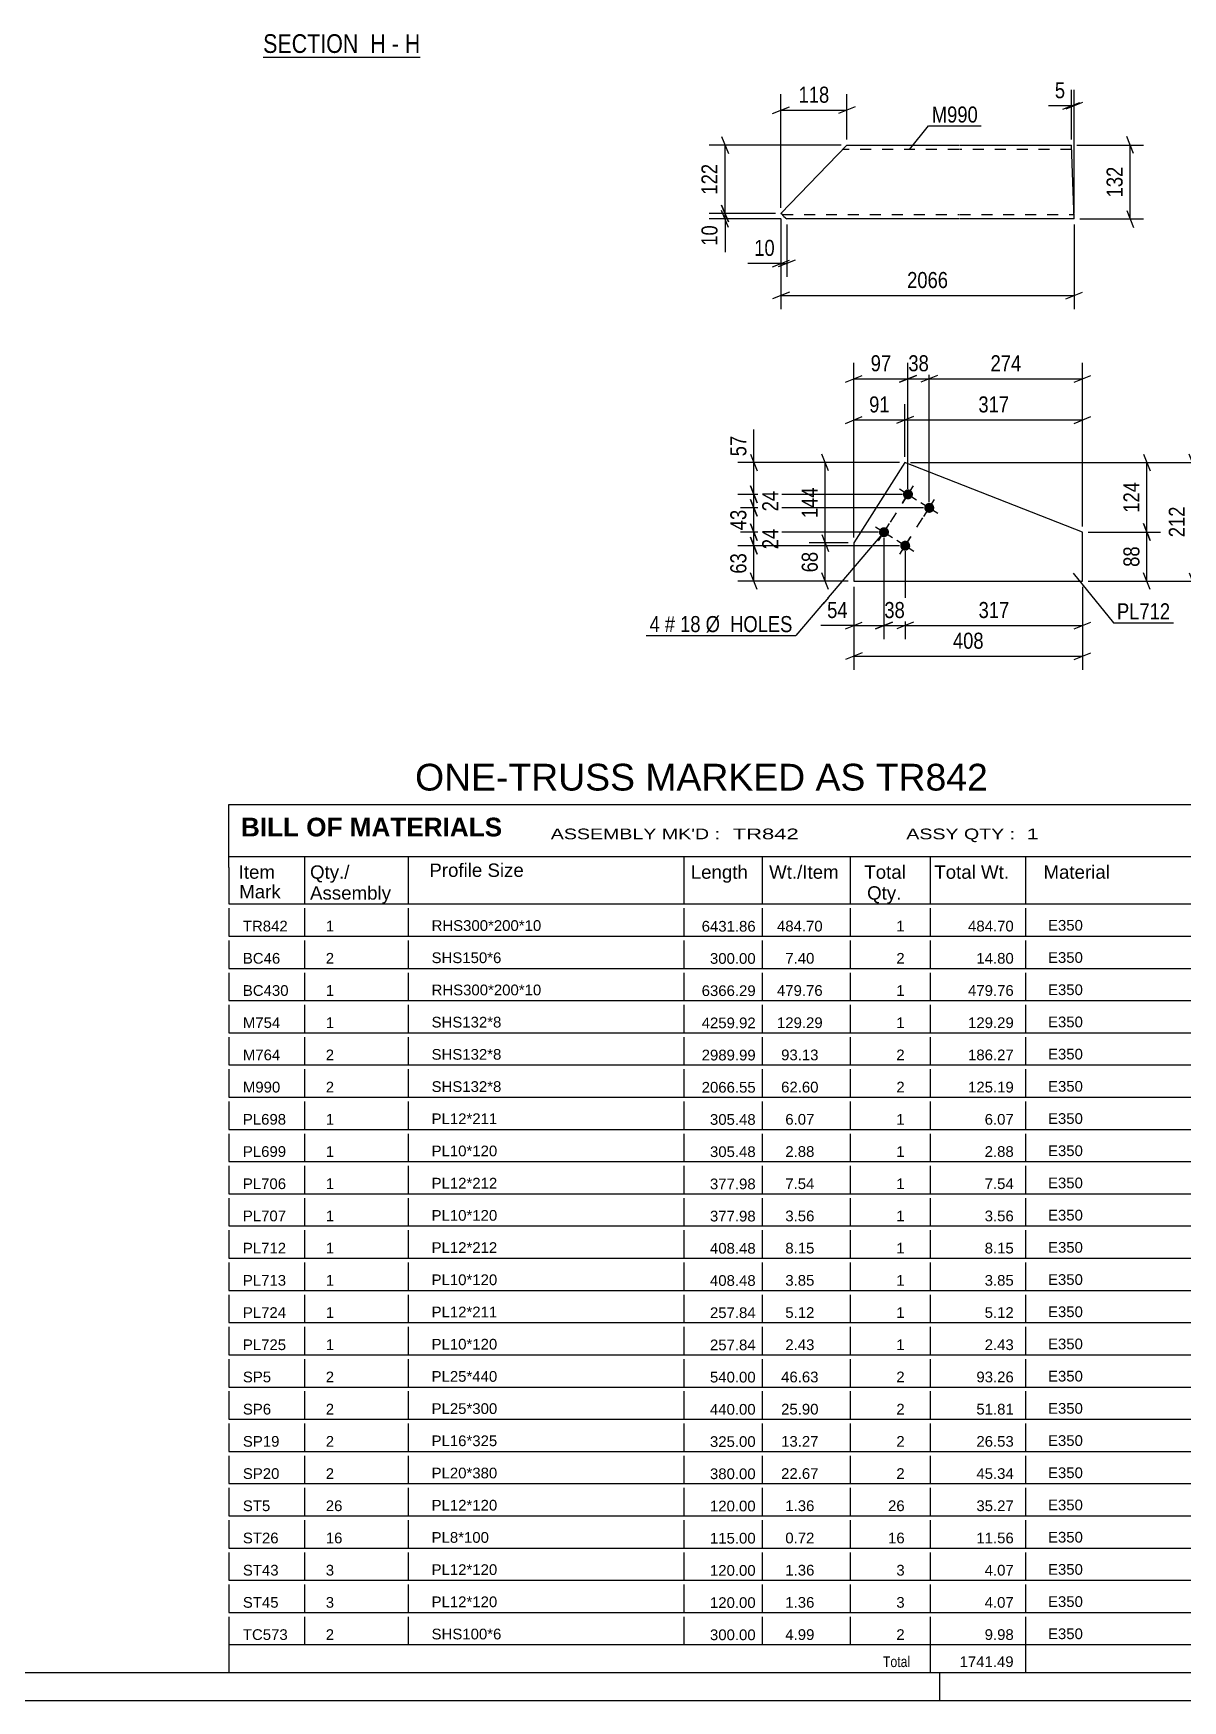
# Model space of a CAD drawing. Header units: millimetres. Extents: x 0 to 841, y 0 to 594.
# Drawn here: x 469.1 to 674.4, y 0 to 297.7 of the extents above; entities that cross this region are included whole.
import ezdxf

# ---------------------------------------------------------------- set-up
doc = ezdxf.new("R2010")
doc.units = ezdxf.units.MM
doc.linetypes.add('DXK_LINE_DOT2', pattern=[3.9198, 1.9599, -1.9599])
doc.styles.add('Arial', font='ARIAL.TTF', dxfattribs={"height": 0.2})
doc.styles.add('Arial Bold', font='ARIALBD.TTF', dxfattribs={"height": 0.2})
doc.styles.add('Arial Narrow', font='ARIALN.TTF', dxfattribs={"height": 0.2})

# ---------------------------------------------------------------- blocks, each defined once
blk = doc.blocks.new('Unknown-761545952-1128 - 13924')
at = {"color": 5, "linetype": 'Continuous'}
for p, q in [((5, 5), (836, 5)), ((631, 0), (631, 5)), ((0, 0), (841, 0))]:
    blk.add_line(p, q, dxfattribs=at)
blk = doc.blocks.new('Unknown-761545952-24466 - 13924')
at = {"color": 7, "linetype": 'Continuous'}
for p, q in [((504, 160), (676, 160)), ((504, 148.75), (504, 160)), ((676, 160), (676, 148.75)), ((504, 150.75), (676, 150.75)), ((517.5, 150.75), (517.5, 142.25)), ((536, 150.75), (536, 142.25)), ((585.28, 150.75), (585.28, 142.25)), ((599.28, 150.75), (599.28, 142.25)), ((615, 150.75), (615, 142.25)), ((629.28, 150.75), (629.28, 142.25)), ((646.28, 150.75), (646.28, 142.25)), ((504, 148.75), (504, 143.75)), ((676, 148.75), (676, 142.25)), ((504, 143.75), (504, 142.25)), ((504, 142.25), (676, 142.25)), ((504, 141.48), (504, 136.5)), ((517.5, 141.48), (517.5, 136.5)), ((536, 141.48), (536, 136.5)), ((585.28, 141.48), (585.28, 136.5)), ((599.28, 141.48), (599.28, 136.5)), ((615, 141.48), (615, 136.5)), ((629.28, 141.48), (629.28, 136.5)), ((646.28, 141.48), (646.28, 136.5)), ((676, 141.48), (676, 136.5)), ((504, 136.5), (676, 136.5)), ((504, 135.73), (504, 130.75)), ((517.5, 135.73), (517.5, 130.75)), ((536, 135.73), (536, 130.75)), ((585.28, 135.73), (585.28, 130.75)), ((599.28, 135.73), (599.28, 130.75)), ((615, 135.73), (615, 130.75)), ((629.28, 135.73), (629.28, 130.75)), ((646.28, 135.73), (646.28, 130.75)), ((676, 135.73), (676, 130.75)), ((504, 130.75), (676, 130.75)), ((504, 129.98), (504, 125)), ((517.5, 129.98), (517.5, 125)), ((536, 129.98), (536, 125)), ((585.28, 129.98), (585.28, 125)), ((599.28, 129.98), (599.28, 125)), ((615, 129.98), (615, 125)), ((629.28, 129.98), (629.28, 125)), ((646.28, 129.98), (646.28, 125)), ((676, 129.98), (676, 125)), ((504, 125), (676, 125)), ((504, 124.23), (504, 119.25)), ((517.5, 124.23), (517.5, 119.25)), ((536, 124.23), (536, 119.25)), ((585.28, 124.23), (585.28, 119.25)), ((599.28, 124.23), (599.28, 119.25)), ((615, 124.23), (615, 119.25)), ((629.28, 124.23), (629.28, 119.25)), ((646.28, 124.23), (646.28, 119.25)), ((676, 124.23), (676, 119.25)), ((504, 119.25), (676, 119.25)), ((504, 118.48), (504, 113.5)), ((517.5, 118.48), (517.5, 113.5)), ((536, 118.48), (536, 113.5)), ((585.28, 118.48), (585.28, 113.5)), ((599.28, 118.48), (599.28, 113.5)), ((615, 118.48), (615, 113.5)), ((629.28, 118.48), (629.28, 113.5)), ((646.28, 118.48), (646.28, 113.5)), ((676, 118.48), (676, 113.5)), ((504, 113.5), (676, 113.5)), ((504, 112.73), (504, 107.75)), ((517.5, 112.73), (517.5, 107.75)), ((536, 112.73), (536, 107.75)), ((585.28, 112.73), (585.28, 107.75)), ((599.28, 112.73), (599.28, 107.75)), ((615, 112.73), (615, 107.75)), ((629.28, 112.73), (629.28, 107.75)), ((646.28, 112.73), (646.28, 107.75)), ((676, 112.73), (676, 107.75)), ((504, 107.75), (676, 107.75)), ((504, 106.98), (504, 102)), ((517.5, 106.98), (517.5, 102)), ((536, 106.98), (536, 102)), ((585.28, 106.98), (585.28, 102)), ((599.28, 106.98), (599.28, 102)), ((615, 106.98), (615, 102)), ((629.28, 106.98), (629.28, 102)), ((646.28, 106.98), (646.28, 102)), ((676, 106.98), (676, 102)), ((504, 102), (676, 102)), ((504, 101.23), (504, 96.25)), ((517.5, 101.23), (517.5, 96.25)), ((536, 101.23), (536, 96.25)), ((585.28, 101.23), (585.28, 96.25)), ((599.28, 101.23), (599.28, 96.25)), ((615, 101.23), (615, 96.25)), ((629.28, 101.23), (629.28, 96.25)), ((646.28, 101.23), (646.28, 96.25)), ((676, 101.23), (676, 96.25)), ((504, 96.25), (676, 96.25)), ((504, 95.48), (504, 90.5)), ((517.5, 95.48), (517.5, 90.5)), ((536, 95.48), (536, 90.5)), ((585.28, 95.48), (585.28, 90.5)), ((599.28, 95.48), (599.28, 90.5)), ((615, 95.48), (615, 90.5)), ((629.28, 95.48), (629.28, 90.5)), ((646.28, 95.48), (646.28, 90.5)), ((676, 95.48), (676, 90.5)), ((504, 90.5), (676, 90.5)), ((504, 89.73), (504, 84.75)), ((517.5, 89.73), (517.5, 84.75)), ((536, 89.73), (536, 84.75)), ((585.28, 89.73), (585.28, 84.75)), ((599.28, 89.73), (599.28, 84.75)), ((615, 89.73), (615, 84.75)), ((629.28, 89.73), (629.28, 84.75)), ((646.28, 89.73), (646.28, 84.75)), ((676, 89.73), (676, 84.75)), ((504, 84.75), (676, 84.75)), ((504, 83.98), (504, 79)), ((517.5, 83.98), (517.5, 79)), ((536, 83.98), (536, 79)), ((585.28, 83.98), (585.28, 79)), ((599.28, 83.98), (599.28, 79)), ((615, 83.98), (615, 79)), ((629.28, 83.98), (629.28, 79)), ((646.28, 83.98), (646.28, 79)), ((676, 83.98), (676, 79)), ((504, 79), (676, 79)), ((504, 78.23), (504, 73.25)), ((517.5, 78.23), (517.5, 73.25)), ((536, 78.23), (536, 73.25)), ((585.28, 78.23), (585.28, 73.25)), ((599.28, 78.23), (599.28, 73.25)), ((615, 78.23), (615, 73.25)), ((629.28, 78.23), (629.28, 73.25)), ((646.28, 78.23), (646.28, 73.25)), ((676, 78.23), (676, 73.25)), ((504, 73.25), (676, 73.25)), ((504, 72.48), (504, 67.5)), ((517.5, 72.48), (517.5, 67.5)), ((536, 72.48), (536, 67.5)), ((585.28, 72.48), (585.28, 67.5)), ((599.28, 72.48), (599.28, 67.5)), ((615, 72.48), (615, 67.5)), ((629.28, 72.48), (629.28, 67.5)), ((646.28, 72.48), (646.28, 67.5)), ((676, 72.48), (676, 67.5)), ((504, 67.5), (676, 67.5)), ((504, 66.73), (504, 61.75)), ((517.5, 66.73), (517.5, 61.75)), ((536, 66.73), (536, 61.75)), ((585.28, 66.73), (585.28, 61.75)), ((599.28, 66.73), (599.28, 61.75)), ((615, 66.73), (615, 61.75)), ((629.28, 66.73), (629.28, 61.75)), ((646.28, 66.73), (646.28, 61.75)), ((676, 66.73), (676, 61.75)), ((504, 61.75), (676, 61.75)), ((504, 60.98), (504, 56)), ((517.5, 60.98), (517.5, 56)), ((536, 60.98), (536, 56)), ((585.28, 60.98), (585.28, 56)), ((599.28, 60.98), (599.28, 56)), ((615, 60.98), (615, 56)), ((629.28, 60.98), (629.28, 56)), ((646.28, 60.98), (646.28, 56)), ((676, 60.98), (676, 56)), ((504, 56), (676, 56)), ((504, 55.23), (504, 50.25)), ((517.5, 55.23), (517.5, 50.25)), ((536, 55.23), (536, 50.25)), ((585.28, 55.23), (585.28, 50.25)), ((599.28, 55.23), (599.28, 50.25)), ((615, 55.23), (615, 50.25)), ((629.28, 55.23), (629.28, 50.25)), ((646.28, 55.23), (646.28, 50.25)), ((676, 55.23), (676, 50.25)), ((504, 50.25), (676, 50.25)), ((504, 49.48), (504, 44.5)), ((517.5, 49.48), (517.5, 44.5)), ((536, 49.48), (536, 44.5)), ((585.28, 49.48), (585.28, 44.5)), ((599.28, 49.48), (599.28, 44.5)), ((615, 49.48), (615, 44.5)), ((629.28, 49.48), (629.28, 44.5)), ((646.28, 49.48), (646.28, 44.5)), ((676, 49.48), (676, 44.5)), ((504, 44.5), (676, 44.5)), ((504, 43.73), (504, 38.75)), ((517.5, 43.73), (517.5, 38.75)), ((536, 43.73), (536, 38.75)), ((585.28, 43.73), (585.28, 38.75)), ((599.28, 43.73), (599.28, 38.75)), ((615, 43.73), (615, 38.75)), ((629.28, 43.73), (629.28, 38.75)), ((646.28, 43.73), (646.28, 38.75)), ((676, 43.73), (676, 38.75)), ((504, 38.75), (676, 38.75)), ((504, 37.98), (504, 33)), ((517.5, 37.98), (517.5, 33)), ((536, 37.98), (536, 33)), ((585.28, 37.98), (585.28, 33)), ((599.28, 37.98), (599.28, 33)), ((615, 37.98), (615, 33)), ((629.28, 37.98), (629.28, 33)), ((646.28, 37.98), (646.28, 33)), ((676, 37.98), (676, 33)), ((504, 33), (676, 33)), ((504, 32.23), (504, 27.25)), ((517.5, 32.23), (517.5, 27.25)), ((536, 32.23), (536, 27.25)), ((585.28, 32.23), (585.28, 27.25)), ((599.28, 32.23), (599.28, 27.25)), ((615, 32.23), (615, 27.25)), ((629.28, 32.23), (629.28, 27.25)), ((646.28, 32.23), (646.28, 27.25)), ((676, 32.23), (676, 27.25)), ((504, 27.25), (676, 27.25)), ((504, 26.48), (504, 21.5)), ((517.5, 26.48), (517.5, 21.5)), ((536, 26.48), (536, 21.5)), ((585.28, 26.48), (585.28, 21.5)), ((599.28, 26.48), (599.28, 21.5)), ((615, 26.48), (615, 21.5)), ((629.28, 26.48), (629.28, 21.5)), ((646.28, 26.48), (646.28, 21.5)), ((676, 26.48), (676, 21.5)), ((504, 21.5), (676, 21.5)), ((504, 20.73), (504, 15.75)), ((517.5, 20.73), (517.5, 15.75)), ((536, 20.73), (536, 15.75)), ((585.28, 20.73), (585.28, 15.75)), ((599.28, 20.73), (599.28, 15.75)), ((615, 20.73), (615, 15.75)), ((629.28, 20.73), (629.28, 15.75)), ((646.28, 20.73), (646.28, 15.75)), ((676, 20.73), (676, 15.75)), ((504, 15.75), (676, 15.75)), ((504, 14.98), (504, 10)), ((517.5, 14.98), (517.5, 10)), ((536, 14.98), (536, 10)), ((585.28, 14.98), (585.28, 10)), ((599.28, 14.98), (599.28, 10)), ((615, 14.98), (615, 10)), ((629.28, 14.98), (629.28, 10)), ((646.28, 14.98), (646.28, 10)), ((676, 14.98), (676, 10)), ((504, 10), (676, 10)), ((504, 10), (676, 10)), ((504, 10), (504, 5)), ((629.28, 10), (629.28, 5)), ((646.28, 10), (646.28, 5)), ((676, 10), (676, 5)), ((504, 5), (676, 5))]:
    blk.add_line(p, q, dxfattribs=at)
at = {"color": 7}
for s, height, style, p in [('BILL OF MATERIALS', 3.3405, 'Arial Bold', (506.15, 154.31)), ('Profile Size', 2.3877, 'Arial', (539.81, 147.08)), ('Mark', 2.388, 'Arial', (505.84, 143.25))]:
    blk.add_text(s, height=height, dxfattribs=dict(at, style=style)).set_placement(p)
at = {"color": 7, "linetype": 'Continuous', "style": 'Arial Narrow'}
for s, height, width, p in [("ASSEMBLY MK'D :", 1.9089, 1.6, (561.5, 153.8)), ('TR842', 1.909, 1.794707, (594, 153.8)), ('ASSY QTY :', 1.909, 1.6, (625, 153.8)), ('1', 1.91, 1.794707, (646.5, 153.8))]:
    blk.add_text(s, height=height, dxfattribs=dict(at, width=width)).set_placement(p)
at = {"color": 7, "linetype": 'Continuous'}
for s, height, style, p in [('Item', 2.388, 'Arial', (505.75, 146.75)), ('Qty./', 2.388, 'Arial', (518.5, 146.75)), ('Length', 2.388, 'Arial', (586.5, 146.75)), ('Wt./Item', 2.388, 'Arial', (600.5, 146.75)), ('Total', 2.388, 'Arial', (617.5, 146.75)), ('Total Wt.', 2.388, 'Arial', (630, 146.75)), ('Material', 2.388, 'Arial', (649.5, 146.75)), ('Assembly', 2.388, 'Arial', (518.5, 143.02)), ('Qty.', 2.388, 'Arial', (618, 143.02)), ('TR842', 1.91, 'Arial', (506.5, 137.34)), ('1', 1.91, 'Arial', (521.31, 137.34)), ('RHS300*200*10', 1.9102, 'Arial', (540.21, 137.44)), ('6431.86', 1.91, 'Arial', (588.45, 137.31)), ('484.70', 1.91, 'Arial', (601.9, 137.34)), ('1', 1.91, 'Arial', (623.22, 137.34)), ('484.70', 1.91, 'Arial', (636.03, 137.34)), ('E350', 1.91, 'Arial', (650.31, 137.48)), ('BC46', 1.91, 'Arial', (506.5, 131.59)), ('2', 1.91, 'Arial', (521.31, 131.59)), ('SHS150*6', 1.91, 'Arial', (540.21, 131.69)), ('300.00', 1.91, 'Arial', (589.93, 131.56)), ('7.40', 1.91, 'Arial', (603.39, 131.59)), ('2', 1.91, 'Arial', (623.22, 131.59)), ('14.80', 1.91, 'Arial', (637.52, 131.59)), ('E350', 1.91, 'Arial', (650.31, 131.73)), ('BC430', 1.91, 'Arial', (506.5, 125.84)), ('1', 1.91, 'Arial', (521.31, 125.84)), ('RHS300*200*10', 1.9102, 'Arial', (540.21, 125.94)), ('6366.29', 1.91, 'Arial', (588.45, 125.81)), ('479.76', 1.91, 'Arial', (601.9, 125.84)), ('1', 1.91, 'Arial', (623.22, 125.84)), ('479.76', 1.91, 'Arial', (636.03, 125.84)), ('E350', 1.91, 'Arial', (650.31, 125.98)), ('SHS132*8', 1.91, 'Arial', (540.21, 120.19)), ('E350', 1.91, 'Arial', (650.31, 120.23)), ('M754', 1.91, 'Arial', (506.5, 120.09)), ('1', 1.91, 'Arial', (521.31, 120.09)), ('4259.92', 1.91, 'Arial', (588.45, 120.06)), ('129.29', 1.91, 'Arial', (601.9, 120.09)), ('1', 1.91, 'Arial', (623.22, 120.09)), ('129.29', 1.91, 'Arial', (636.03, 120.09)), ('M764', 1.91, 'Arial', (506.5, 114.34)), ('2', 1.91, 'Arial', (521.31, 114.34)), ('SHS132*8', 1.91, 'Arial', (540.21, 114.44)), ('2989.99', 1.91, 'Arial', (588.45, 114.31)), ('93.13', 1.91, 'Arial', (602.64, 114.34)), ('2', 1.91, 'Arial', (623.22, 114.34)), ('186.27', 1.91, 'Arial', (636.03, 114.34)), ('E350', 1.91, 'Arial', (650.31, 114.48)), ('M990', 1.91, 'Arial', (506.5, 108.59)), ('2', 1.91, 'Arial', (521.31, 108.59)), ('SHS132*8', 1.91, 'Arial', (540.21, 108.69)), ('2066.55', 1.91, 'Arial', (588.45, 108.56)), ('62.60', 1.91, 'Arial', (602.64, 108.59)), ('2', 1.91, 'Arial', (623.22, 108.59)), ('125.19', 1.91, 'Arial', (636.03, 108.59)), ('E350', 1.91, 'Arial', (650.31, 108.73)), ('PL698', 1.91, 'Arial', (506.5, 102.84)), ('1', 1.91, 'Arial', (521.31, 102.84)), ('PL12*211', 1.91, 'Arial', (540.21, 102.94)), ('305.48', 1.91, 'Arial', (589.93, 102.81)), ('6.07', 1.91, 'Arial', (603.39, 102.84)), ('1', 1.91, 'Arial', (623.22, 102.84)), ('6.07', 1.91, 'Arial', (639, 102.84)), ('E350', 1.91, 'Arial', (650.31, 102.98)), ('PL699', 1.91, 'Arial', (506.5, 97.09)), ('1', 1.91, 'Arial', (521.31, 97.09)), ('PL10*120', 1.91, 'Arial', (540.21, 97.19)), ('305.48', 1.91, 'Arial', (589.93, 97.06)), ('2.88', 1.91, 'Arial', (603.39, 97.09)), ('1', 1.91, 'Arial', (623.22, 97.09)), ('2.88', 1.91, 'Arial', (639, 97.09)), ('E350', 1.91, 'Arial', (650.31, 97.23)), ('PL706', 1.91, 'Arial', (506.5, 91.34)), ('1', 1.91, 'Arial', (521.31, 91.34)), ('PL12*212', 1.91, 'Arial', (540.21, 91.44)), ('377.98', 1.91, 'Arial', (589.93, 91.31)), ('7.54', 1.91, 'Arial', (603.39, 91.34)), ('1', 1.91, 'Arial', (623.22, 91.34)), ('7.54', 1.91, 'Arial', (639, 91.34)), ('E350', 1.91, 'Arial', (650.31, 91.48)), ('PL707', 1.91, 'Arial', (506.5, 85.59)), ('1', 1.91, 'Arial', (521.31, 85.59)), ('PL10*120', 1.91, 'Arial', (540.21, 85.69)), ('377.98', 1.91, 'Arial', (589.93, 85.56)), ('3.56', 1.91, 'Arial', (603.39, 85.59)), ('1', 1.91, 'Arial', (623.22, 85.59)), ('3.56', 1.91, 'Arial', (639, 85.59)), ('E350', 1.91, 'Arial', (650.31, 85.73)), ('PL712', 1.91, 'Arial', (506.5, 79.84)), ('1', 1.91, 'Arial', (521.31, 79.84)), ('PL12*212', 1.91, 'Arial', (540.21, 79.94)), ('408.48', 1.91, 'Arial', (589.93, 79.81)), ('8.15', 1.91, 'Arial', (603.39, 79.84)), ('1', 1.91, 'Arial', (623.22, 79.84)), ('8.15', 1.91, 'Arial', (639, 79.84)), ('E350', 1.91, 'Arial', (650.31, 79.98)), ('PL713', 1.91, 'Arial', (506.5, 74.09)), ('1', 1.91, 'Arial', (521.31, 74.09)), ('PL10*120', 1.91, 'Arial', (540.21, 74.19)), ('408.48', 1.91, 'Arial', (589.93, 74.06)), ('3.85', 1.91, 'Arial', (603.39, 74.09)), ('1', 1.91, 'Arial', (623.22, 74.09)), ('3.85', 1.91, 'Arial', (639, 74.09)), ('E350', 1.91, 'Arial', (650.31, 74.23)), ('PL724', 1.91, 'Arial', (506.5, 68.34)), ('1', 1.91, 'Arial', (521.31, 68.34)), ('PL12*211', 1.91, 'Arial', (540.21, 68.44)), ('257.84', 1.91, 'Arial', (589.93, 68.31)), ('5.12', 1.91, 'Arial', (603.39, 68.34)), ('1', 1.91, 'Arial', (623.22, 68.34)), ('5.12', 1.91, 'Arial', (639, 68.34)), ('E350', 1.91, 'Arial', (650.31, 68.48)), ('PL725', 1.91, 'Arial', (506.5, 62.59)), ('1', 1.91, 'Arial', (521.31, 62.59)), ('PL10*120', 1.91, 'Arial', (540.21, 62.69)), ('257.84', 1.91, 'Arial', (589.93, 62.56)), ('2.43', 1.91, 'Arial', (603.39, 62.59)), ('1', 1.91, 'Arial', (623.22, 62.59)), ('2.43', 1.91, 'Arial', (639, 62.59)), ('E350', 1.91, 'Arial', (650.31, 62.73)), ('SP5', 1.91, 'Arial', (506.5, 56.84)), ('2', 1.91, 'Arial', (521.31, 56.84)), ('PL25*440', 1.91, 'Arial', (540.21, 56.94)), ('540.00', 1.91, 'Arial', (589.93, 56.81)), ('46.63', 1.91, 'Arial', (602.64, 56.84)), ('2', 1.91, 'Arial', (623.22, 56.84)), ('93.26', 1.91, 'Arial', (637.52, 56.84)), ('E350', 1.91, 'Arial', (650.31, 56.98)), ('SP6', 1.91, 'Arial', (506.5, 51.09)), ('2', 1.91, 'Arial', (521.31, 51.09)), ('PL25*300', 1.91, 'Arial', (540.21, 51.19)), ('440.00', 1.91, 'Arial', (589.93, 51.06)), ('25.90', 1.91, 'Arial', (602.64, 51.09)), ('2', 1.91, 'Arial', (623.22, 51.09)), ('51.81', 1.91, 'Arial', (637.52, 51.09)), ('E350', 1.91, 'Arial', (650.31, 51.23)), ('SP19', 1.91, 'Arial', (506.5, 45.34)), ('2', 1.91, 'Arial', (521.31, 45.34)), ('PL16*325', 1.91, 'Arial', (540.21, 45.44)), ('325.00', 1.91, 'Arial', (589.93, 45.3)), ('13.27', 1.91, 'Arial', (602.64, 45.34)), ('2', 1.91, 'Arial', (623.22, 45.34)), ('26.53', 1.91, 'Arial', (637.52, 45.34)), ('E350', 1.91, 'Arial', (650.31, 45.48)), ('SP20', 1.91, 'Arial', (506.5, 39.59)), ('2', 1.91, 'Arial', (521.31, 39.59)), ('PL20*380', 1.91, 'Arial', (540.21, 39.69)), ('380.00', 1.91, 'Arial', (589.93, 39.55)), ('22.67', 1.91, 'Arial', (602.64, 39.59)), ('2', 1.91, 'Arial', (623.22, 39.59)), ('45.34', 1.91, 'Arial', (637.52, 39.59)), ('E350', 1.91, 'Arial', (650.31, 39.73)), ('ST5', 1.91, 'Arial', (506.5, 33.84)), ('26', 1.91, 'Arial', (521.31, 33.84)), ('PL12*120', 1.91, 'Arial', (540.21, 33.94)), ('120.00', 1.91, 'Arial', (589.93, 33.8)), ('1.36', 1.91, 'Arial', (603.39, 33.84)), ('26', 1.91, 'Arial', (621.74, 33.84)), ('35.27', 1.91, 'Arial', (637.52, 33.84)), ('E350', 1.91, 'Arial', (650.31, 33.98)), ('ST26', 1.91, 'Arial', (506.5, 28.09)), ('16', 1.91, 'Arial', (521.31, 28.09)), ('PL8*100', 1.91, 'Arial', (540.21, 28.19)), ('115.00', 1.91, 'Arial', (589.93, 28.05)), ('0.72', 1.91, 'Arial', (603.39, 28.09)), ('16', 1.91, 'Arial', (621.74, 28.09)), ('11.56', 1.91, 'Arial', (637.52, 28.09)), ('E350', 1.91, 'Arial', (650.31, 28.23)), ('ST43', 1.91, 'Arial', (506.5, 22.34)), ('3', 1.91, 'Arial', (521.31, 22.34)), ('PL12*120', 1.91, 'Arial', (540.21, 22.44)), ('120.00', 1.91, 'Arial', (589.93, 22.3)), ('1.36', 1.91, 'Arial', (603.39, 22.34)), ('3', 1.91, 'Arial', (623.22, 22.34)), ('4.07', 1.91, 'Arial', (639, 22.34)), ('E350', 1.91, 'Arial', (650.31, 22.48)), ('ST45', 1.91, 'Arial', (506.5, 16.59)), ('3', 1.91, 'Arial', (521.31, 16.59)), ('PL12*120', 1.91, 'Arial', (540.21, 16.69)), ('120.00', 1.91, 'Arial', (589.93, 16.55)), ('1.36', 1.91, 'Arial', (603.39, 16.59)), ('3', 1.91, 'Arial', (623.22, 16.59)), ('4.07', 1.91, 'Arial', (639, 16.59)), ('E350', 1.91, 'Arial', (650.31, 16.73)), ('TC573', 1.91, 'Arial', (506.5, 10.84)), ('2', 1.91, 'Arial', (521.31, 10.84)), ('SHS100*6', 1.91, 'Arial', (540.21, 10.94)), ('300.00', 1.91, 'Arial', (589.93, 10.8)), ('4.99', 1.91, 'Arial', (603.39, 10.84)), ('2', 1.91, 'Arial', (623.22, 10.84)), ('9.98', 1.91, 'Arial', (639, 10.84)), ('E350', 1.91, 'Arial', (650.31, 10.98)), ('Total', 1.909, 'Arial Narrow', (620.83, 6)), ('1741.49', 1.91, 'Arial', (634.52, 6))]:
    blk.add_text(s, height=height, dxfattribs=dict(at, style=style)).set_placement(p)
blk = doc.blocks.new('Unknown-761545952-24467 - 13924')
at = {"color": 2, "linetype": 'Continuous'}
blk.add_line((530, 160), (647.5, 160), dxfattribs=at)
at = {"color": 7, "style": 'Arial'}
blk.add_text('ONE-TRUSS MARKED AS TR842', height=4.7754, dxfattribs=at).set_placement((537.26, 162.5))
blk = doc.blocks.new('Unknown-761545952-16 - 23323')
at = {"color": 6, "linetype": 'Continuous'}
blk.add_line((510.12, 293.45), (538.19, 293.45), dxfattribs=at)
at = {"color": 0, "linetype": 'Continuous'}
blk.add_wipeout([(528.23, 294.2), (528.23, 297.7), (510.12, 297.7), (510.12, 294.2)], dxfattribs=at)
at = {"color": 7, "linetype": 'Continuous', "style": 'Arial Narrow'}
blk.add_text('SECTION ', height=3.34, dxfattribs=at).set_placement((510.12, 294.2))
at = {"color": 0, "linetype": 'Continuous'}
blk.add_wipeout([(532.05, 294.2), (532.05, 297.7), (529.28, 297.7), (529.28, 294.2)], dxfattribs=at)
blk.add_wipeout([(534.37, 294.2), (534.37, 297.7), (533.1, 297.7), (533.1, 294.2)], dxfattribs=at)
at = {"color": 7, "linetype": 'Continuous', "style": 'Arial Narrow'}
blk.add_text('H', height=3.34, dxfattribs=at).set_placement((529.28, 294.2))
at = {"color": 0, "linetype": 'Continuous'}
blk.add_wipeout([(538.19, 294.2), (538.19, 297.7), (535.42, 297.7), (535.42, 294.2)], dxfattribs=at)
at = {"color": 7, "linetype": 'Continuous', "style": 'Arial Narrow'}
for s, p in [('-', (533.1, 294.2)), ('H', (535.42, 294.2))]:
    blk.add_text(s, height=3.34, dxfattribs=at).set_placement(p)
blk = doc.blocks.new('Part-761545952-13807 - 13806')
at = {"color": 2, "linetype": 'Continuous'}
for p, q in [((602.62, 265.53), (614.39, 277.75)), ((614.39, 277.75), (634.39, 277.75)), ((634.49, 277.75), (654.49, 277.75)), ((654.99, 264.55), (654.49, 277.75)), ((602.62, 265.53), (602.63, 265.54)), ((602.81, 265.35), (602.62, 265.53)), ((602.63, 265.54), (603.15, 265.02)), ((602.81, 265.35), (602.82, 265.35)), ((602.82, 265.35), (602.81, 265.35)), ((603.15, 265.02), (603.64, 264.55)), ((634.39, 264.55), (603.64, 264.55)), ((654.99, 264.55), (634.49, 264.55))]:
    blk.add_line(p, q, dxfattribs=at)
at = {"color": 7, "linetype": 'DXK_LINE_DOT2'}
for p, q in [((634.39, 276.95), (613.62, 276.95)), ((654.52, 276.95), (634.49, 276.95)), ((602.63, 265.54), (602.62, 265.53)), ((602.82, 265.35), (634.39, 265.35)), ((634.49, 265.35), (654.96, 265.35)), ((654.96, 265.35), (654.95, 265.41))]:
    blk.add_line(p, q, dxfattribs=at)
blk = doc.blocks.new('Part-761545952-13938 - 13937')
at = {"color": 2, "linetype": 'Continuous'}
for p, q in [((624.76, 221.06), (615.64, 206.7)), ((656.49, 208.65), (624.76, 221.06)), ((656.49, 199.88), (656.49, 208.65)), ((615.64, 206.7), (615.64, 199.88)), ((615.64, 199.88), (656.49, 199.88))]:
    blk.add_line(p, q, dxfattribs=at)
blk = doc.blocks.new('Bolt-761545952-13939 - 13937')
at = {"linetype": 'Continuous'}
for points in [[(625.78, 216.14, -1), (624.82, 214.62, -1)], [(629.58, 213.73, -1), (628.62, 212.21, -1)], [(621.49, 209.39, -1), (620.53, 207.87, -1)], [(625.29, 206.97, -1), (624.33, 205.45, -1)]]:
    blk.add_hatch(color=1, dxfattribs=at).paths.add_polyline_path(points)
at = {"color": 1, "linetype": 'Continuous'}
for p, q in [((623.78, 216.35), (626.82, 214.41)), ((624.34, 213.86), (626.27, 216.9)), ((628.13, 211.45), (630.06, 214.49)), ((627.58, 213.93), (630.62, 212)), ((619.49, 209.59), (622.53, 207.66)), ((620.05, 207.11), (621.98, 210.15)), ((623.29, 207.18), (626.33, 205.25)), ((623.85, 204.69), (625.78, 207.73))]:
    blk.add_line(p, q, dxfattribs=at)
blk = doc.blocks.new('Line-761545952-15963 - 13937')
at = {"color": 1, "linetype": 'DXK_LINE_DOT2'}
blk.add_line((624.81, 206.21), (629.1, 212.97), dxfattribs=at)
blk = doc.blocks.new('Line-761545952-15970 - 13937')
at = {"color": 1, "linetype": 'DXK_LINE_DOT2'}
blk.add_line((625.3, 215.38), (621.01, 208.63), dxfattribs=at)
blk = doc.blocks.new('StraightDimension-761545952-15369 - 13806')
at = {"color": 7, "linetype": 'Continuous'}
for p, q in [((613.39, 277.75), (589.77, 277.75)), ((592.02, 279.25), (593.22, 276.25)), ((592.62, 265.53), (592.62, 277.75)), ((601.62, 265.53), (589.77, 265.53)), ((593.22, 264.03), (592.02, 267.03))]:
    blk.add_line(p, q, dxfattribs=at)
at = {"color": 0}
blk.add_wipeout([(591.87, 274.98), (587.67, 274.98), (587.67, 268.3), (591.87, 268.3)], dxfattribs=at)
at = {"color": 3, "style": 'Arial Narrow'}
blk.add_text('122', height=2.863, rotation=90.0002, dxfattribs=at).set_placement((591.27, 268.9))
blk = doc.blocks.new('StraightDimension-761545952-14007 - 13806')
at = {"color": 7, "linetype": 'Continuous'}
for p, q in [((602.62, 264.53), (602.62, 254.21)), ((603.64, 263.55), (603.64, 254.21)), ((601.12, 256.01), (604.12, 257.21)), ((605.14, 257.21), (602.14, 256.01)), ((602.62, 256.61), (603.64, 256.61))]:
    blk.add_line(p, q, dxfattribs=at)
at = {"color": 0}
blk.add_wipeout([(602.1, 257.36), (602.1, 261.56), (597.24, 261.56), (597.24, 257.36)], dxfattribs=at)
at = {"color": 7, "linetype": 'Continuous'}
blk.add_line((602.62, 256.61), (596.71, 256.61), dxfattribs=at)
blk.add_line((602.62, 256.61), (596.71, 256.61), dxfattribs=at)
at = {"color": 3, "style": 'Arial Narrow'}
blk.add_text('10', height=2.863, dxfattribs=at).set_placement((597.84, 257.96))
blk = doc.blocks.new('StraightDimension-761545952-13999 - 13806')
at = {"color": 7, "linetype": 'Continuous'}
for p, q in [((654.49, 278.75), (654.49, 287.61)), ((654.99, 265.55), (654.99, 287.61)), ((652.99, 284.16), (655.99, 285.36)), ((656.49, 285.36), (653.49, 284.16)), ((654.49, 284.76), (654.99, 284.76))]:
    blk.add_line(p, q, dxfattribs=at)
at = {"color": 0}
blk.add_wipeout([(653.96, 285.51), (653.96, 289.71), (650.94, 289.71), (650.94, 285.51)], dxfattribs=at)
at = {"color": 7, "linetype": 'Continuous'}
blk.add_line((654.49, 284.76), (650.41, 284.76), dxfattribs=at)
blk.add_line((654.49, 284.76), (650.41, 284.76), dxfattribs=at)
at = {"color": 3, "style": 'Arial Narrow'}
blk.add_text('5', height=2.86, dxfattribs=at).set_placement((651.54, 286.11))
blk = doc.blocks.new('StraightDimension-761545952-14019 - 13806')
at = {"color": 7, "linetype": 'Continuous'}
for p, q in [((655.49, 277.75), (667.39, 277.75)), ((665.59, 276.25), (664.39, 279.25)), ((664.99, 264.55), (664.99, 277.75)), ((664.39, 266.05), (665.59, 263.05)), ((655.99, 264.55), (667.39, 264.55))]:
    blk.add_line(p, q, dxfattribs=at)
at = {"color": 0}
blk.add_wipeout([(664.24, 274.49), (660.04, 274.49), (660.04, 267.81), (664.24, 267.81)], dxfattribs=at)
at = {"color": 3, "style": 'Arial Narrow'}
blk.add_text('132', height=2.863, rotation=90.0002, dxfattribs=at).set_placement((663.64, 268.41))
blk = doc.blocks.new('StraightDimension-761545952-14003 - 13806')
at = {"color": 7, "linetype": 'Continuous'}
for p, q in [((602.62, 266.53), (602.62, 286.81)), ((614.39, 278.75), (614.39, 286.81)), ((601.12, 283.36), (604.12, 284.56)), ((602.62, 283.96), (614.39, 283.96)), ((615.89, 284.56), (612.89, 283.36))]:
    blk.add_line(p, q, dxfattribs=at)
at = {"color": 0}
blk.add_wipeout([(611.85, 284.71), (611.85, 288.91), (605.16, 288.91), (605.16, 284.71)], dxfattribs=at)
at = {"color": 3, "style": 'Arial Narrow'}
blk.add_text('118', height=2.863, dxfattribs=at).set_placement((605.76, 285.31))
blk = doc.blocks.new('StraightDimension-761545952-14025 - 13806')
at = {"color": 7, "linetype": 'Continuous'}
for p, q in [((602.62, 264.53), (602.62, 248.47)), ((654.99, 263.55), (654.99, 248.47)), ((604.12, 251.47), (601.12, 250.27)), ((602.62, 250.87), (654.99, 250.87)), ((653.49, 250.27), (656.49, 251.47))]:
    blk.add_line(p, q, dxfattribs=at)
at = {"color": 0}
blk.add_wipeout([(633.06, 251.62), (633.06, 255.82), (624.55, 255.82), (624.55, 251.62)], dxfattribs=at)
at = {"color": 3, "style": 'Arial Narrow'}
blk.add_text('2066', height=2.863, dxfattribs=at).set_placement((625.15, 252.22))
blk = doc.blocks.new('StraightDimension-761545952-15370 - 13806')
at = {"color": 7, "linetype": 'Continuous'}
for p, q in [((601.62, 265.53), (589.77, 265.53)), ((592.02, 267.03), (593.22, 264.03)), ((593.22, 263.05), (592.02, 266.05)), ((592.62, 264.55), (592.62, 265.53)), ((602.64, 264.55), (589.77, 264.55))]:
    blk.add_line(p, q, dxfattribs=at)
at = {"color": 0}
blk.add_wipeout([(591.87, 264.03), (587.67, 264.03), (587.67, 259.17), (591.87, 259.17)], dxfattribs=at)
at = {"color": 7, "linetype": 'Continuous'}
blk.add_line((592.62, 264.55), (592.62, 258.65), dxfattribs=at)
blk.add_line((592.62, 264.55), (592.62, 258.65), dxfattribs=at)
at = {"color": 3, "style": 'Arial Narrow'}
blk.add_text('10', height=2.863, rotation=90.0002, dxfattribs=at).set_placement((591.27, 259.77))
blk = doc.blocks.new('StraightDimension-761545952-14231 - 13937')
at = {"color": 7, "linetype": 'Continuous'}
for p, q in [((615.64, 198.88), (615.64, 184.07)), ((656.49, 198.88), (656.49, 184.07)), ((617.14, 187.07), (614.14, 185.87)), ((615.64, 186.47), (656.49, 186.47)), ((654.99, 185.87), (657.99, 187.07))]:
    blk.add_line(p, q, dxfattribs=at)
at = {"color": 0}
blk.add_wipeout([(639.41, 187.22), (639.41, 191.42), (632.73, 191.42), (632.73, 187.22)], dxfattribs=at)
at = {"color": 3, "style": 'Arial Narrow'}
blk.add_text('408', height=2.863, dxfattribs=at).set_placement((633.33, 187.82))
blk = doc.blocks.new('StraightDimension-761545952-15407 - 13937')
at = {"color": 7, "linetype": 'Continuous'}
for p, q in [((625.76, 221.06), (678.5, 221.06)), ((676.7, 219.56), (675.5, 222.56)), ((676.1, 199.88), (676.1, 221.06)), ((657.49, 199.88), (678.5, 199.88)), ((675.5, 201.38), (676.7, 198.38))]:
    blk.add_line(p, q, dxfattribs=at)
at = {"color": 0}
blk.add_wipeout([(675.35, 213.81), (671.15, 213.81), (671.15, 207.13), (675.35, 207.13)], dxfattribs=at)
at = {"color": 3, "style": 'Arial Narrow'}
blk.add_text('212', height=2.863, rotation=90.0002, dxfattribs=at).set_placement((674.75, 207.73))
blk = doc.blocks.new('StraightDimension-761545952-15416 - 13937')
at = {"color": 7, "linetype": 'Continuous'}
for p, q in [((626.26, 229.26), (623.26, 228.06)), ((624.76, 222.06), (624.76, 231.51)), ((654.99, 228.06), (657.99, 229.26)), ((656.49, 209.65), (656.49, 231.51)), ((624.76, 228.66), (656.49, 228.66))]:
    blk.add_line(p, q, dxfattribs=at)
at = {"color": 0}
blk.add_wipeout([(643.97, 229.41), (643.97, 233.61), (637.28, 233.61), (637.28, 229.41)], dxfattribs=at)
at = {"color": 3, "style": 'Arial Narrow'}
blk.add_text('317', height=2.863, dxfattribs=at).set_placement((637.88, 230.01))
blk = doc.blocks.new('StraightDimension-761545952-15417 - 13937')
at = {"color": 7, "linetype": 'Continuous'}
for p, q in [((614.14, 228.06), (617.14, 229.26)), ((615.64, 207.7), (615.64, 231.51)), ((626.26, 229.26), (623.26, 228.06)), ((624.76, 222.06), (624.76, 231.51)), ((615.64, 228.66), (624.76, 228.66))]:
    blk.add_line(p, q, dxfattribs=at)
at = {"color": 0}
blk.add_wipeout([(622.63, 229.41), (622.63, 233.61), (617.77, 233.61), (617.77, 229.41)], dxfattribs=at)
at = {"color": 3, "style": 'Arial Narrow'}
blk.add_text('91', height=2.863, dxfattribs=at).set_placement((618.37, 230.01))
blk = doc.blocks.new('StraightDimension-761545952-15441 - 13937')
at = {"color": 7, "linetype": 'Continuous'}
for p, q in [((625.76, 221.06), (670.39, 221.06)), ((667.39, 222.56), (668.59, 219.56)), ((667.99, 208.65), (667.99, 221.06)), ((657.49, 208.65), (670.39, 208.65)), ((668.59, 207.15), (667.39, 210.15))]:
    blk.add_line(p, q, dxfattribs=at)
at = {"color": 0}
blk.add_wipeout([(667.24, 218.2), (663.04, 218.2), (663.04, 211.51), (667.24, 211.51)], dxfattribs=at)
at = {"color": 3, "style": 'Arial Narrow'}
blk.add_text('124', height=2.863, rotation=90.0002, dxfattribs=at).set_placement((666.64, 212.11))
blk = doc.blocks.new('StraightDimension-761545952-15442 - 13937')
at = {"color": 7, "linetype": 'Continuous'}
for p, q in [((657.49, 208.65), (670.39, 208.65)), ((667.39, 210.15), (668.59, 207.15)), ((667.99, 199.88), (667.99, 208.65)), ((657.49, 199.88), (670.39, 199.88)), ((668.59, 198.38), (667.39, 201.38))]:
    blk.add_line(p, q, dxfattribs=at)
at = {"color": 0}
blk.add_wipeout([(667.24, 206.69), (663.04, 206.69), (663.04, 201.84), (667.24, 201.84)], dxfattribs=at)
at = {"color": 3, "style": 'Arial Narrow'}
blk.add_text('88', height=2.863, rotation=90.0002, dxfattribs=at).set_placement((666.64, 202.44))
blk = doc.blocks.new('StraightDimension-761545952-15484 - 13937')
at = {"color": 7, "linetype": 'Continuous'}
for p, q in [((623.76, 221.06), (607.68, 221.06)), ((611.13, 219.56), (609.93, 222.56)), ((610.53, 206.7), (610.53, 221.06)), ((614.64, 206.7), (607.68, 206.7)), ((609.93, 208.2), (611.13, 205.2))]:
    blk.add_line(p, q, dxfattribs=at)
at = {"color": 0}
blk.add_wipeout([(609.78, 217.22), (605.58, 217.22), (605.58, 210.54), (609.78, 210.54)], dxfattribs=at)
at = {"color": 3, "style": 'Arial Narrow'}
blk.add_text('144', height=2.863, rotation=90.0002, dxfattribs=at).set_placement((609.18, 211.14))
blk = doc.blocks.new('StraightDimension-761545952-15485 - 13937')
at = {"color": 7, "linetype": 'Continuous'}
for p, q in [((614.64, 206.7), (607.68, 206.7)), ((609.93, 208.2), (611.13, 205.2)), ((610.53, 199.88), (610.53, 206.7)), ((614.64, 199.88), (607.68, 199.88)), ((611.13, 198.38), (609.93, 201.38))]:
    blk.add_line(p, q, dxfattribs=at)
at = {"color": 0}
blk.add_wipeout([(609.78, 205.72), (605.58, 205.72), (605.58, 200.86), (609.78, 200.86)], dxfattribs=at)
at = {"color": 3, "style": 'Arial Narrow'}
blk.add_text('68', height=2.863, rotation=90.0002, dxfattribs=at).set_placement((609.18, 201.46))
blk = doc.blocks.new('StraightDimension-761545952-15499 - 13937')
at = {"color": 7, "linetype": 'Continuous'}
for p, q in [((624.81, 205.21), (624.81, 189.55)), ((656.49, 198.88), (656.49, 189.55)), ((626.31, 192.55), (623.31, 191.35)), ((624.81, 191.95), (656.49, 191.95)), ((654.99, 191.35), (657.99, 192.55))]:
    blk.add_line(p, q, dxfattribs=at)
at = {"color": 0}
blk.add_wipeout([(643.99, 192.7), (643.99, 196.9), (637.31, 196.9), (637.31, 192.7)], dxfattribs=at)
at = {"color": 3, "style": 'Arial Narrow'}
blk.add_text('317', height=2.863, dxfattribs=at).set_placement((637.91, 193.3))
blk = doc.blocks.new('StraightDimension-761545952-15500 - 13937')
at = {"color": 7, "linetype": 'Continuous'}
for p, q in [((621.01, 207.63), (621.01, 189.55)), ((624.81, 205.21), (624.81, 189.55)), ((619.51, 191.35), (622.51, 192.55)), ((621.01, 191.95), (624.81, 191.95)), ((626.31, 192.55), (623.31, 191.35))]:
    blk.add_line(p, q, dxfattribs=at)
at = {"color": 0}
blk.add_wipeout([(625.34, 192.7), (625.34, 196.9), (620.48, 196.9), (620.48, 192.7)], dxfattribs=at)
at = {"color": 3, "style": 'Arial Narrow'}
blk.add_text('38', height=2.863, dxfattribs=at).set_placement((621.08, 193.3))
blk = doc.blocks.new('StraightDimension-761545952-15501 - 13937')
at = {"color": 7, "linetype": 'Continuous'}
for p, q in [((621.01, 207.63), (621.01, 189.55)), ((615.64, 198.88), (615.64, 189.55)), ((614.14, 191.35), (617.14, 192.55)), ((615.64, 191.95), (621.01, 191.95)), ((622.51, 192.55), (619.51, 191.35))]:
    blk.add_line(p, q, dxfattribs=at)
at = {"color": 0}
blk.add_wipeout([(615.12, 192.7), (615.12, 196.9), (610.26, 196.9), (610.26, 192.7)], dxfattribs=at)
at = {"color": 7, "linetype": 'Continuous'}
blk.add_line((615.64, 191.95), (609.74, 191.95), dxfattribs=at)
blk.add_line((615.64, 191.95), (609.74, 191.95), dxfattribs=at)
at = {"color": 3, "style": 'Arial Narrow'}
blk.add_text('54', height=2.863, dxfattribs=at).set_placement((610.86, 193.3))
blk = doc.blocks.new('StraightDimension-761545952-15602 - 13937')
at = {"color": 7, "linetype": 'Continuous'}
for p, q in [((597.18, 214.47), (598.38, 211.47)), ((628.1, 212.97), (594.93, 212.97)), ((597.78, 208.63), (597.78, 212.97)), ((620.01, 208.63), (594.93, 208.63)), ((598.38, 207.13), (597.18, 210.13))]:
    blk.add_line(p, q, dxfattribs=at)
at = {"color": 0}
blk.add_wipeout([(597.03, 213.23), (592.83, 213.23), (592.83, 208.37), (597.03, 208.37)], dxfattribs=at)
at = {"color": 3, "style": 'Arial Narrow'}
blk.add_text('43', height=2.863, rotation=90.0002, dxfattribs=at).set_placement((596.43, 208.97))
blk = doc.blocks.new('StraightDimension-761545952-15538 - 13937')
at = {"color": 7, "linetype": 'Continuous'}
for p, q in [((629.1, 213.97), (629.1, 238.86)), ((656.49, 209.65), (656.49, 238.86)), ((630.6, 236.61), (627.6, 235.41)), ((629.1, 236.01), (656.49, 236.01)), ((654.99, 235.41), (657.99, 236.61))]:
    blk.add_line(p, q, dxfattribs=at)
at = {"color": 0}
blk.add_wipeout([(646.14, 236.76), (646.14, 240.96), (639.45, 240.96), (639.45, 236.76)], dxfattribs=at)
at = {"color": 3, "style": 'Arial Narrow'}
blk.add_text('274', height=2.863, dxfattribs=at).set_placement((640.05, 237.36))
blk = doc.blocks.new('StraightDimension-761545952-15603 - 13937')
at = {"color": 7, "linetype": 'Continuous'}
for p, q in [((620.01, 208.63), (595.38, 208.63)), ((597.18, 210.13), (598.38, 207.13)), ((597.78, 206.21), (597.78, 208.63)), ((623.81, 206.21), (595.38, 206.21)), ((598.38, 204.71), (597.18, 207.71))]:
    blk.add_line(p, q, dxfattribs=at)
at = {"color": 0}
blk.add_wipeout([(602.73, 209.85), (598.53, 209.85), (598.53, 204.99), (602.73, 204.99)], dxfattribs=at)
at = {"color": 3, "style": 'Arial Narrow'}
blk.add_text('24', height=2.863, rotation=90.0002, dxfattribs=at).set_placement((602.13, 205.59))
blk = doc.blocks.new('StraightDimension-761545952-15539 - 13937')
at = {"color": 7, "linetype": 'Continuous'}
for p, q in [((625.3, 216.38), (625.3, 238.86)), ((629.1, 213.97), (629.1, 238.86)), ((623.8, 235.41), (626.8, 236.61)), ((625.3, 236.01), (629.1, 236.01)), ((630.6, 236.61), (627.6, 235.41))]:
    blk.add_line(p, q, dxfattribs=at)
at = {"color": 0}
blk.add_wipeout([(629.63, 236.76), (629.63, 240.96), (624.77, 240.96), (624.77, 236.76)], dxfattribs=at)
at = {"color": 3, "style": 'Arial Narrow'}
blk.add_text('38', height=2.863, dxfattribs=at).set_placement((625.37, 237.36))
blk = doc.blocks.new('StraightDimension-761545952-15604 - 13937')
at = {"color": 7, "linetype": 'Continuous'}
for p, q in [((623.81, 206.21), (594.93, 206.21)), ((597.18, 207.71), (598.38, 204.71)), ((597.78, 199.88), (597.78, 206.21)), ((614.64, 199.88), (594.93, 199.88)), ((598.38, 198.38), (597.18, 201.38))]:
    blk.add_line(p, q, dxfattribs=at)
at = {"color": 0}
blk.add_wipeout([(597.03, 205.48), (592.83, 205.48), (592.83, 200.62), (597.03, 200.62)], dxfattribs=at)
at = {"color": 3, "style": 'Arial Narrow'}
blk.add_text('63', height=2.863, rotation=90.0002, dxfattribs=at).set_placement((596.43, 201.22))
blk = doc.blocks.new('StraightDimension-761545952-15540 - 13937')
at = {"color": 7, "linetype": 'Continuous'}
for p, q in [((615.64, 207.7), (615.64, 238.86)), ((625.3, 216.38), (625.3, 238.86)), ((614.14, 235.41), (617.14, 236.61)), ((615.64, 236.01), (625.3, 236.01)), ((626.8, 236.61), (623.8, 235.41))]:
    blk.add_line(p, q, dxfattribs=at)
at = {"color": 0}
blk.add_wipeout([(622.9, 236.76), (622.9, 240.96), (618.04, 240.96), (618.04, 236.76)], dxfattribs=at)
at = {"color": 3, "style": 'Arial Narrow'}
blk.add_text('97', height=2.863, dxfattribs=at).set_placement((618.64, 237.36))
blk = doc.blocks.new('StraightDimension-761545952-15600 - 13937')
at = {"color": 7, "linetype": 'Continuous'}
for p, q in [((623.76, 221.06), (594.93, 221.06)), ((597.18, 222.56), (598.38, 219.56)), ((597.78, 215.38), (597.78, 221.06)), ((624.3, 215.38), (594.93, 215.38)), ((598.38, 213.88), (597.18, 216.88))]:
    blk.add_line(p, q, dxfattribs=at)
at = {"color": 0}
blk.add_wipeout([(597.03, 226.44), (592.83, 226.44), (592.83, 221.58), (597.03, 221.58)], dxfattribs=at)
at = {"color": 7, "linetype": 'Continuous'}
blk.add_line((597.78, 221.06), (597.78, 226.96), dxfattribs=at)
blk.add_line((597.78, 221.06), (597.78, 226.96), dxfattribs=at)
at = {"color": 3, "style": 'Arial Narrow'}
blk.add_text('57', height=2.863, rotation=90.0002, dxfattribs=at).set_placement((596.43, 222.18))
blk = doc.blocks.new('StraightDimension-761545952-15601 - 13937')
at = {"color": 7, "linetype": 'Continuous'}
for p, q in [((624.3, 215.38), (595.38, 215.38)), ((597.18, 216.88), (598.38, 213.88)), ((598.38, 211.47), (597.18, 214.47)), ((597.78, 212.97), (597.78, 215.38)), ((628.1, 212.97), (595.38, 212.97))]:
    blk.add_line(p, q, dxfattribs=at)
at = {"color": 0}
blk.add_wipeout([(602.73, 216.6), (598.53, 216.6), (598.53, 211.75), (602.73, 211.75)], dxfattribs=at)
at = {"color": 3, "style": 'Arial Narrow'}
blk.add_text('24', height=2.863, rotation=90.0002, dxfattribs=at).set_placement((602.13, 212.35))
blk = doc.blocks.new('Mark-761545952-14297 - 13806')
at = {"color": 0}
blk.add_wipeout([(637.78, 281.77), (637.78, 284.77), (629.56, 284.77), (629.56, 281.77)], dxfattribs=at)
blk.add_wipeout([(637.78, 281.77), (637.78, 284.77), (629.56, 284.77), (629.56, 281.77)], dxfattribs=at)
at = {"color": 30, "linetype": 'Continuous'}
for p, q in [((625.6, 276.97), (628.96, 281.17)), ((628.96, 281.17), (638.38, 281.17))]:
    blk.add_line(p, q, dxfattribs=at)
at = {"color": 3, "style": 'Arial Narrow'}
blk.add_text('M990', height=2.863, dxfattribs=at).set_placement((629.56, 281.77))
blk = doc.blocks.new('Mark-761545952-14324 - 13937')
at = {"color": 0}
blk.add_wipeout([(672.13, 193.07), (672.13, 196.07), (662.63, 196.07), (662.63, 193.07)], dxfattribs=at)
blk.add_wipeout([(672.13, 193.07), (672.13, 196.07), (662.63, 196.07), (662.63, 193.07)], dxfattribs=at)
at = {"color": 30, "linetype": 'Continuous'}
for p, q in [((654.81, 201.32), (662.03, 192.47)), ((662.03, 192.47), (672.73, 192.47))]:
    blk.add_line(p, q, dxfattribs=at)
at = {"color": 3, "style": 'Arial Narrow'}
blk.add_text('PL712', height=2.863, dxfattribs=at).set_placement((662.63, 193.07))
blk = doc.blocks.new('Mark-761545952-14327 - 13937')
at = {"color": 0}
blk.add_wipeout([(580.97, 190.79), (580.97, 193.79), (579.15, 193.79), (579.15, 190.79)], dxfattribs=at)
blk.add_wipeout([(580.97, 190.79), (580.97, 193.79), (579.15, 193.79), (579.15, 190.79)], dxfattribs=at)
blk.add_wipeout([(583.7, 190.79), (583.7, 193.79), (581.87, 193.79), (581.87, 190.79)], dxfattribs=at)
blk.add_wipeout([(583.7, 190.79), (583.7, 193.79), (581.87, 193.79), (581.87, 190.79)], dxfattribs=at)
at = {"color": 3, "style": 'Arial Narrow'}
blk.add_text('4', height=2.86, dxfattribs=at).set_placement((579.15, 190.79))
at = {"color": 0}
blk.add_wipeout([(588.26, 190.79), (588.26, 193.79), (584.6, 193.79), (584.6, 190.79)], dxfattribs=at)
blk.add_wipeout([(588.26, 190.79), (588.26, 193.79), (584.6, 193.79), (584.6, 190.79)], dxfattribs=at)
at = {"color": 3, "style": 'Arial Narrow'}
blk.add_text('#', height=2.86, dxfattribs=at).set_placement((581.87, 190.79))
at = {"color": 0}
blk.add_wipeout([(604.68, 190.79), (604.68, 193.79), (589.16, 193.79), (589.16, 190.79)], dxfattribs=at)
blk.add_wipeout([(604.68, 190.79), (604.68, 193.79), (589.16, 193.79), (589.16, 190.79)], dxfattribs=at)
at = {"color": 7, "linetype": 'Continuous'}
for p in [(621.01, 208.63), (578.55, 190.19)]:
    blk.add_line(p, (605.28, 190.19), dxfattribs=at)
at = {"color": 3, "style": 'Arial Narrow'}
for s, p in [('18', (584.6, 190.79)), ('Ø  HOLES', (589.16, 190.79))]:
    blk.add_text(s, height=2.863, dxfattribs=at).set_placement(p)

msp = doc.modelspace()

# ---------------------------------------------------------------- block references
for name in ['Unknown-761545952-1128 - 13924', 'Part-761545952-13807 - 13806', 'Part-761545952-13938 - 13937', 'Bolt-761545952-13939 - 13937', 'Line-761545952-15970 - 13937', 'Line-761545952-15963 - 13937', 'Unknown-761545952-24467 - 13924', 'Unknown-761545952-24466 - 13924']:
    msp.add_blockref(name, (0, 0))

# ---------------------------------------------------------------- next in the draw order: block references
for name in ['Unknown-761545952-16 - 23323', 'StraightDimension-761545952-13999 - 13806', 'Mark-761545952-14297 - 13806', 'StraightDimension-761545952-15369 - 13806', 'StraightDimension-761545952-14231 - 13937']:
    msp.add_blockref(name, (0, 0))

# ---------------------------------------------------------------- next in the draw order: block references
for name in ['StraightDimension-761545952-14003 - 13806', 'StraightDimension-761545952-14019 - 13806', 'StraightDimension-761545952-14007 - 13806', 'StraightDimension-761545952-15407 - 13937']:
    msp.add_blockref(name, (0, 0))

# ---------------------------------------------------------------- next in the draw order: block references
for name in ['StraightDimension-761545952-14025 - 13806', 'StraightDimension-761545952-15416 - 13937']:
    msp.add_blockref(name, (0, 0))

# ---------------------------------------------------------------- next in the draw order: block references
for name in ['StraightDimension-761545952-15370 - 13806', 'StraightDimension-761545952-15417 - 13937']:
    msp.add_blockref(name, (0, 0))

# ---------------------------------------------------------------- next in the draw order: block references
for name in ['StraightDimension-761545952-15484 - 13937', 'StraightDimension-761545952-15441 - 13937']:
    msp.add_blockref(name, (0, 0))

# ---------------------------------------------------------------- next in the draw order: block references
for name in ['StraightDimension-761545952-15442 - 13937', 'StraightDimension-761545952-15485 - 13937']:
    msp.add_blockref(name, (0, 0))

# ---------------------------------------------------------------- next in the draw order: block references
msp.add_blockref('StraightDimension-761545952-15499 - 13937', (0, 0))

# ---------------------------------------------------------------- next in the draw order: block references
for name in ['StraightDimension-761545952-15500 - 13937', 'Mark-761545952-14324 - 13937']:
    msp.add_blockref(name, (0, 0))

# ---------------------------------------------------------------- next in the draw order: block references
msp.add_blockref('StraightDimension-761545952-15501 - 13937', (0, 0))

# ---------------------------------------------------------------- next in the draw order: block references
msp.add_blockref('StraightDimension-761545952-15602 - 13937', (0, 0))

# ---------------------------------------------------------------- next in the draw order: block references
for name in ['StraightDimension-761545952-15538 - 13937', 'StraightDimension-761545952-15603 - 13937']:
    msp.add_blockref(name, (0, 0))

# ---------------------------------------------------------------- next in the draw order: block references
for name in ['StraightDimension-761545952-15539 - 13937', 'StraightDimension-761545952-15604 - 13937']:
    msp.add_blockref(name, (0, 0))

# ---------------------------------------------------------------- next in the draw order: block references
msp.add_blockref('StraightDimension-761545952-15540 - 13937', (0, 0))

# ---------------------------------------------------------------- next in the draw order: block references
for name in ['StraightDimension-761545952-15600 - 13937', 'Mark-761545952-14327 - 13937']:
    msp.add_blockref(name, (0, 0))

# ---------------------------------------------------------------- next in the draw order: block references
msp.add_blockref('StraightDimension-761545952-15601 - 13937', (0, 0))

doc.saveas('drawing.dxf')
